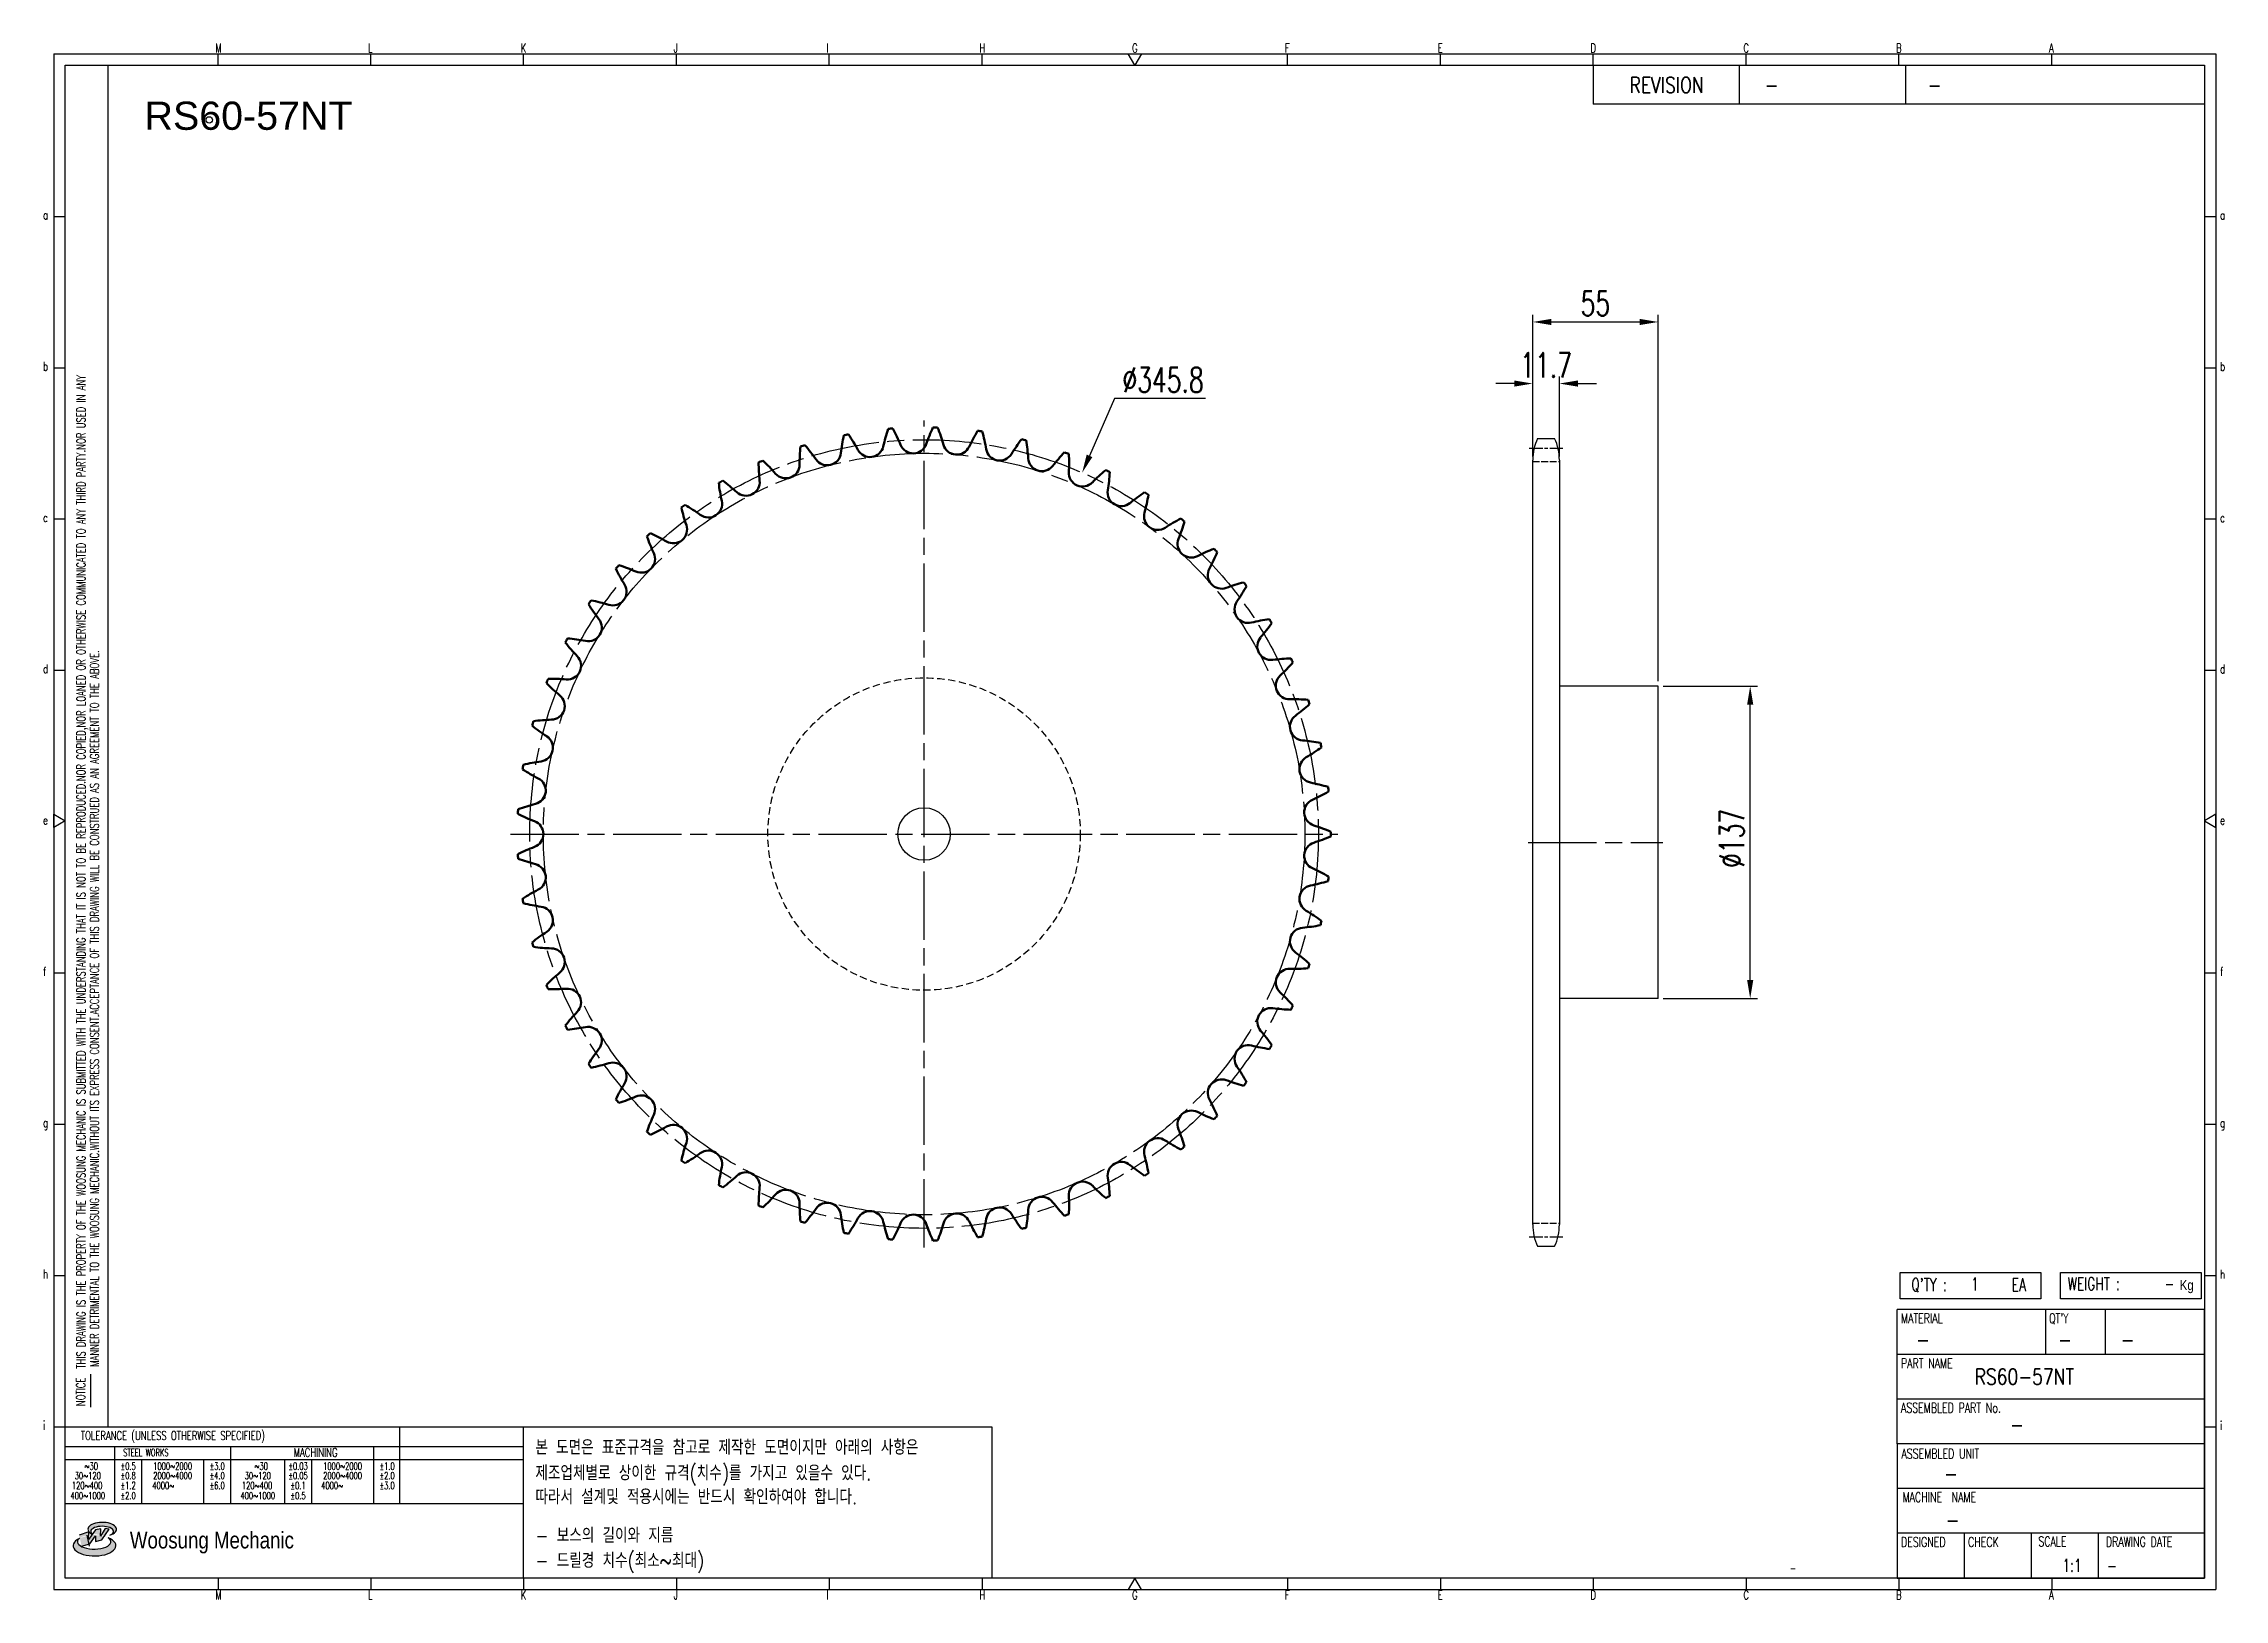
# Model space of a CAD drawing. Header units: millimetres. Extents: x 24038 to 24995, y 27 to 709.
import ezdxf
from ezdxf.enums import TextEntityAlignment as Align

# ---------------------------------------------------------------- set-up
doc = ezdxf.new("R2010")
doc.units = ezdxf.units.MM
for name, pattern in [('AM_ISO02W050', [7.5, 6, -1.5]), ('AM_ISO02W050x2', [3.75, 3, -0.75]), ('AM_ISO08W050', [18, 12, -1.5, 3, -1.5]), ('AM_ISO08W050x2', [9, 6, -0.75, 1.5, -0.75]), ('HIDDEN', [9.525, 6.35, -3.175])]:
    doc.linetypes.add(name, pattern=pattern)
for name, color, linetype, lineweight in [('AM_0N', 7, 'Continuous', 50), ('AM_3N', 6, 'AM_ISO02W050', 25), ('AM_7', 4, 'AM_ISO08W050', 25), ('AM_7N', 4, 'AM_ISO08W050', 25)]:
    doc.layers.add(name, color=color, linetype=linetype, lineweight=lineweight)
for name, color, linetype in [('HL', 2, 'HIDDEN'), ('S-DIM', 7, 'Continuous'), ('TITLE', 7, 'Continuous'), ('도면레이아웃', 7, 'Continuous')]:
    doc.layers.add(name, color=color, linetype=linetype)
doc.styles.add('HAN', font='ROMANS.shx', dxfattribs={"width": 0.7, "bigfont": 'whgtxt.shx'})
doc.styles.add('HKD_ST2', font='romans.shx', dxfattribs={"width": 0.7, "height": 4, "bigfont": '@extfont2.shx'})
doc.styles.add('HSG', font='SIMPLEX.shx', dxfattribs={"width": 0.7, "bigfont": 'HSG.shx'})
doc.styles.add('ROMANS', font='romans.shx', dxfattribs={"width": 0.7, "bigfont": 'whgtxt.shx'})
doc.styles.add('SLDTEXTSTYLE4', font='arial.ttf', dxfattribs={"width": 0.8})
doc.styles.get("Standard").update_dxf_attribs({"font": 'arial.ttf'})
doc.dimstyles.new('APP23', dxfattribs={"dimscale": 4.5, "dimtxt": 2.4, "dimasz": 1.8, "dimexe": 0.7, "dimexo": 0.5, "dimgap": 0.6, "dimtad": 1, "dimtoh": 1, "dimdec": 1, "dimrnd": 0.01, "dimzin": 9, "dimdsep": 46, "dimtxsty": 'HSG', "dimcen": 0, "dimclrd": 1, "dimclre": 1, "dimclrt": 256, "dimazin": 2, "dimtp": 1, "dimtm": 1, "dimtfac": 0.5, "dimtdec": 1, "dimtix": 1, "dimtofl": 0, "dimtmove": 0, "dimatfit": 3, "dimfxl": 0, "dimtvp": 1, "dimtolj": 2, "dimlwd": -1, "dimlwe": -1, "dimarcsym": 0})

# ---------------------------------------------------------------- blocks, each defined once
blk = doc.blocks.new('SUYWSHJH')
at = {"layer": '도면레이아웃'}
h = blk.add_hatch(color=10, dxfattribs=at)
h.paths.add_polyline_path([(1.544, 35.177), (1.554, 34.966), (1.779, 35.034), (2.054, 35.422), (1.908, 35.446), (1.728, 35.167), (1.741, 35.439), (1.547, 35.405), (1.292, 35.041), (1.295, 35.33), (0.943, 35.208), (1.03, 34.8), (1.336, 34.885)])
edge = h.paths.add_edge_path()
edge.add_ellipse((1.795, 35.421), major_axis=(-0.53, 0), ratio=0.487785, start_angle=122.36065, end_angle=403.39574)
edge.add_line((1.411, 35.244), (1.419, 35.261))
edge.add_ellipse((1.798, 35.344), major_axis=(-0.423, 0), ratio=0.444396, start_angle=131.58977, end_angle=386.19408, ccw=False)
edge = h.paths.add_edge_path()
edge.add_ellipse((1.512, 34.815), major_axis=(-0.793, 0), ratio=0.480113, start_angle=314.67633, end_angle=590.85213)
edge.add_ellipse((1.501, 34.958), major_axis=(-0.62, 0), ratio=0.43311, start_angle=331.7024, end_angle=574.42495, ccw=False)
for p, q in [((0, 90.118), (80.15, 90.118)), ((0, 90.118), (0, 33.191)), ((6.089, 89.693), (6.089, 90.118)), ((11.753, 89.693), (11.753, 90.118)), ((17.418, 89.693), (17.418, 90.118)), ((23.082, 89.693), (23.082, 90.118)), ((28.746, 89.693), (28.746, 90.118)), ((34.411, 89.693), (34.411, 90.118)), ((45.739, 89.693), (45.739, 90.118)), ((51.404, 89.693), (51.404, 90.118)), ((57.068, 89.693), (57.068, 90.118)), ((62.732, 89.693), (62.732, 90.118)), ((68.397, 89.693), (68.397, 90.118)), ((74.061, 89.693), (74.061, 90.118)), ((80.15, 90.118), (80.15, 33.191)), ((0, 84.085), (0.425, 84.085)), ((79.725, 84.085), (80.15, 84.085)), ((0, 78.478), (0.425, 78.478)), ((79.725, 78.478), (80.15, 78.478)), ((0, 72.87), (0.425, 72.87)), ((79.725, 72.87), (80.15, 72.87)), ((0, 67.262), (0.425, 67.262)), ((79.725, 67.262), (80.15, 67.262)), ((0, 56.047), (0.425, 56.047)), ((79.725, 56.047), (80.15, 56.047)), ((0, 50.439), (0.425, 50.439)), ((79.725, 50.439), (80.15, 50.439)), ((0, 44.832), (0.425, 44.832)), ((79.725, 44.832), (80.15, 44.832)), ((1.377, 39.947), (1.377, 41.174)), ((0, 39.224), (0.425, 39.224)), ((79.725, 39.224), (80.15, 39.224)), ((0, 33.191), (80.15, 33.191)), ((6.089, 33.616), (6.089, 33.191)), ((11.753, 33.616), (11.753, 33.191)), ((17.418, 33.616), (17.418, 33.191)), ((23.082, 33.616), (23.082, 33.191)), ((28.746, 33.616), (28.746, 33.191)), ((34.411, 33.616), (34.411, 33.191)), ((45.739, 33.616), (45.739, 33.191)), ((51.404, 33.616), (51.404, 33.191)), ((57.068, 33.616), (57.068, 33.191)), ((62.732, 33.616), (62.732, 33.191)), ((68.397, 33.616), (68.397, 33.191)), ((74.061, 33.616), (74.061, 33.191))]:
    blk.add_line(p, q)
at = {"color": 2}
for p, q in [((2.017, 39.224), (2.017, 89.693)), ((0.425, 39.224), (17.418, 39.224)), ((12.816, 39.224), (12.816, 36.382)), ((17.418, 33.616), (17.418, 39.224)), ((0.425, 38.487), (17.418, 38.487)), ((0.425, 38.012), (17.418, 38.012)), ((2.257, 38.487), (2.257, 36.382)), ((3.257, 38.012), (3.257, 36.382)), ((5.557, 38.012), (5.557, 36.382)), ((6.557, 38.5), (6.557, 36.382)), ((8.557, 38.012), (8.557, 36.382)), ((9.557, 38.026), (9.557, 36.382)), ((11.857, 38.487), (11.857, 36.382)), ((0.425, 36.382), (17.418, 36.382))]:
    blk.add_line(p, q, dxfattribs=at)
at = {"color": 6, "ltscale": 0.5}
for p, q in [((57.068, 89.693), (57.068, 88.246)), ((62.47, 89.693), (62.47, 88.246)), ((68.635, 89.693), (68.635, 88.246)), ((79.725, 88.246), (57.068, 88.246)), ((68.336, 38.59), (68.336, 43.563)), ((79.725, 43.563), (68.336, 43.563)), ((73.827, 43.563), (73.827, 41.905)), ((76.037, 43.563), (76.037, 41.905)), ((79.725, 38.59), (79.725, 43.563)), ((79.725, 41.905), (68.336, 41.905)), ((79.725, 40.248), (68.336, 40.248)), ((68.336, 38.59), (68.336, 33.616)), ((79.725, 38.59), (68.336, 38.59)), ((79.725, 33.616), (79.725, 38.59)), ((79.725, 36.932), (68.336, 36.932)), ((79.725, 35.274), (68.336, 35.274)), ((70.822, 33.616), (70.822, 35.274)), ((73.309, 33.616), (73.309, 35.274)), ((75.796, 33.616), (75.796, 35.274)), ((68.336, 33.616), (79.725, 33.616))]:
    blk.add_line(p, q, dxfattribs=at)
for points in [[(40.075, 89.693), (39.83, 90.118), (40.32, 90.118)], [(0.425, 89.693), (79.725, 89.693), (79.725, 33.616), (0.425, 33.616)], [(0.425, 61.679), (0, 61.433), (0, 61.924)], [(79.725, 61.679), (80.15, 61.433), (80.15, 61.924)], [(40.075, 33.616), (39.83, 33.191), (40.32, 33.191)]]:
    blk.add_lwpolyline(points, close=True)
at = {"layer": 'TITLE', "color": 20}
for p, q in [((68.449, 43.961), (68.449, 44.936)), ((68.449, 44.936), (73.654, 44.936)), ((73.654, 44.936), (73.654, 43.961)), ((74.39, 43.961), (74.39, 44.936)), ((74.39, 44.936), (79.595, 44.936)), ((79.595, 44.936), (79.595, 43.961)), ((73.654, 43.961), (68.449, 43.961)), ((79.595, 43.961), (74.39, 43.961))]:
    blk.add_line(p, q, dxfattribs=at)
at = {"layer": '도면레이아웃'}
for p, q in [((1.295, 35.33), (0.943, 35.208)), ((1.03, 34.8), (1.336, 34.885)), ((1.224, 35.208), (1.311, 34.8)), ((1.224, 35.208), (1.224, 35.208)), ((1.547, 35.405), (1.292, 35.041)), ((1.292, 35.041), (1.295, 35.33)), ((1.336, 34.885), (1.544, 35.177)), ((1.419, 35.261), (1.411, 35.244)), ((1.544, 35.177), (1.554, 34.966)), ((1.741, 35.439), (1.547, 35.405)), ((1.554, 34.966), (1.779, 35.034)), ((1.908, 35.446), (1.728, 35.167)), ((1.728, 35.167), (1.741, 35.439)), ((1.779, 35.034), (2.054, 35.422)), ((2.054, 35.422), (1.908, 35.446))]:
    blk.add_line(p, q, dxfattribs=at)
for centre, major_axis, ratio, start_param, end_param in [((1.795, 35.421), (-0.53, 0), 0.487785, 2.135596, 7.040584), ((1.512, 34.815), (-0.793, 0), 0.480113, 5.492138, 10.312315), ((1.501, 34.958), (-0.62, 0), 0.43311, 5.789299, 10.025607), ((1.798, 35.344), (-0.423, 0), 0.444396, 2.296675, 6.740358)]:
    blk.add_ellipse(centre, major_axis=major_axis, ratio=ratio, start_param=start_param, end_param=end_param, dxfattribs=at)
at = {"color": 4, "style": 'HKD_ST2', "width": 0.7}
for s, p in [('M', (5.988, 90.164)), ('L', (11.652, 90.164)), ('K', (17.316, 90.164)), ('J', (22.981, 90.164)), ('I', (28.645, 90.164)), ('H', (34.309, 90.164)), ('G', (39.974, 90.164)), ('F', (45.638, 90.164)), ('E', (51.302, 90.164)), ('D', (56.967, 90.164)), ('C', (62.631, 90.164)), ('B', (68.295, 90.164)), ('A', (73.96, 90.164)), ('a', (-0.395, 83.976)), ('a', (80.305, 83.97)), ('b', (-0.395, 78.368)), ('b', (80.305, 78.362)), ('c', (-0.395, 72.76)), ('c', (80.305, 72.754)), ('d', (-0.395, 67.153)), ('d', (80.305, 67.147)), ('e', (-0.395, 61.545)), ('e', (80.305, 61.539)), ('f', (-0.395, 55.937)), ('f', (80.305, 55.931)), ('g', (-0.395, 50.33)), ('g', (80.305, 50.324)), ('h', (-0.395, 44.722)), ('h', (80.305, 44.716)), ('i', (-0.395, 39.114)), ('i', (80.305, 39.108)), ('M', (5.988, 32.824)), ('L', (11.652, 32.824)), ('K', (17.316, 32.824)), ('J', (22.981, 32.824)), ('I', (28.645, 32.824)), ('H', (34.309, 32.824)), ('G', (39.974, 32.824)), ('F', (45.638, 32.824)), ('E', (51.302, 32.824)), ('D', (56.967, 32.824)), ('C', (62.631, 32.824)), ('B', (68.295, 32.824)), ('A', (73.96, 32.824))]:
    blk.add_text(s, height=0.326, dxfattribs=at).set_placement(p)
for s, height, style, width, p in [('REVISION', 0.5806, 'HAN', 0.8, (58.415, 88.664)), ('-', 0.581, 'HAN', 0.8, (63.426, 88.664)), ('-', 0.581, 'HAN', 0.8, (69.468, 88.664)), ("Q'TY : ", 0.4746, 'HKD_ST2', 0.7, (68.857, 44.253)), ('1', 0.475, 'HKD_ST2', 0.7, (71.071, 44.275)), ('EA', 0.4746, 'HKD_ST2', 0.7, (72.578, 44.253)), ('WEIGHT : ', 0.4746, 'HKD_ST2', 0.7, (74.65, 44.286)), ('-', 0.581, 'HAN', 0.8, (69.029, 42.157)), ('-', 0.581, 'HAN', 0.8, (74.289, 42.157)), ('-', 0.581, 'HAN', 0.8, (76.623, 42.157)), ('-', 0.581, 'HAN', 0.8, (72.515, 39.013)), ('-', 0.581, 'HAN', 0.8, (70.067, 37.189)), ('-', 0.581, 'HAN', 0.8, (70.126, 35.48)), ('1:1', 0.4746, 'HKD_ST2', 0.7, (74.458, 33.848)), ('-', 0.475, 'HKD_ST2', 0.7, (76.112, 33.837))]:
    blk.add_text(s, height=height, dxfattribs=dict(style=style, width=width)).set_placement(p)
at = {"color": 6, "style": 'HKD_ST2', "width": 0.7}
for s, p in [(' THIS DRAWING IS THE PROPERTY OF THE WOOSUNG MECHANIC IS SUBMITTED WITH THE UNDERSTANDING THAT IT IS NOT TO BE REPRODUCED.NOR COPIED,NOR LOANED OR OTHERWISE COMMUNICATED TO ANY THIRD PARTY.NOR USED IN ANY', (1.173, 41.217)), ('MANNER DETRIMENTAL TO THE WOOSUNG MECHANIC.WITHOUT ITS EXPRESS CONSENT.ACCEPTANCE OF THIS DRAWING WILL BE CONSTRUED AS AN AGREEMENT TO THE ABOVE.', (1.672, 41.447))]:
    blk.add_text(s, height=0.326266, rotation=90, dxfattribs=at).set_placement(p)
at = {"style": 'HKD_ST2', "width": 0.7}
blk.add_text('-', height=0.475, dxfattribs=at).set_placement((78.613, 44.286), align=Align.RIGHT)
at = {"color": 4, "style": 'HKD_ST2', "width": 0.7}
for s, height, p in [('MATERIAL', 0.3651, (68.474, 43.425)), ("QT'Y", 0.3651, (73.965, 43.425)), ('PART NAME', 0.3651, (68.474, 41.756)), ('ASSEMBLED PART No.', 0.36511, (68.474, 40.109)), ('ASSEMBLED UNIT', 0.36511, (68.49, 38.408)), ('MACHINE  NAME', 0.36511, (68.532, 36.794)), ('DESIGNED', 0.3651, (68.474, 35.136)), ('CHECK', 0.3651, (70.961, 35.136)), ('SCALE', 0.3651, (73.566, 35.153)), ('DRAWING DATE', 0.36511, (76.071, 35.141))]:
    blk.add_text(s, height=height, dxfattribs=at).set_placement(p, align=Align.TOP_LEFT)
at = {"style": 'HKD_ST2', "width": 0.7}
blk.add_text('NOTICE', height=0.3263, rotation=90, dxfattribs=at).set_placement((1.163, 39.988))
for s, height, style, width, p in [('TOLERANCE (UNLESS OTHERWISE SPECIFIED)', 0.32627, 'HKD_ST2', 0.7, (4.417, 38.896)), ('-', 0.326, 'ROMANS', 0.65, (64.469, 33.975))]:
    blk.add_text(s, height=height, dxfattribs=dict(style=style, width=width)).set_placement(p, align=Align.MIDDLE_CENTER)
at = {"color": 4, "style": 'HKD_ST2', "width": 0.7}
for s, height, p in [('STEEL WORKS', 0.26101, (3.416, 38.268)), ('MACHINING', 0.3263, (9.707, 38.27)), ('%%P0.5', 0.261, (2.757, 37.762)), ('%%P0.8', 0.261, (2.757, 37.411)), ('%%P3.0', 0.261, (6.057, 37.762)), ('%%P4.0', 0.261, (6.057, 37.411)), ('%%P0.03', 0.261, (9.057, 37.762)), ('%%P0.05', 0.261, (9.057, 37.411)), ('%%P1.0', 0.261, (12.357, 37.762)), ('%%P2.0', 0.261, (12.357, 37.411)), ('%%P1.2', 0.261, (2.757, 37.045)), ('%%P2.0', 0.261, (2.757, 36.67)), ('%%P6.0', 0.261, (6.057, 37.045)), ('%%P0.1', 0.261, (9.057, 37.045)), ('%%P0.5', 0.261, (9.057, 36.67)), ('%%P3.0', 0.261, (12.357, 37.045))]:
    blk.add_text(s, height=height, dxfattribs=at).set_placement(p, align=Align.MIDDLE)
for s, height, p in [('30%%126120', 0.261, (1.263, 37.411)), ('%%12630', 0.261, (1.389, 37.762)), ('2000%%1264000', 0.26101, (4.407, 37.411)), ('1000%%1262000', 0.26101, (4.407, 37.762)), ('30%%126120', 0.261, (7.563, 37.411)), ('%%12630', 0.261, (7.689, 37.762)), ('2000%%1264000', 0.26101, (10.707, 37.411)), ('1000%%1262000', 0.26101, (10.707, 37.762)), ('400%%1261000', 0.26101, (1.263, 36.67)), ('120%%126400', 0.26101, (1.237, 37.045)), ('4000%%126', 0.261, (4.061, 37.045)), ('400%%1261000', 0.26101, (7.563, 36.67)), ('120%%126400', 0.26101, (7.537, 37.045)), ('4000%%126', 0.261, (10.321, 37.045))]:
    blk.add_text(s, height=height, dxfattribs=at).set_placement(p, align=Align.MIDDLE_CENTER)
at = {"color": 1, "style": 'SLDTEXTSTYLE4', "width": 0.8}
blk.add_text('Woosung Mechanic', height=0.61957, dxfattribs=at).set_placement((2.822, 34.711))
at = {"layer": 'TITLE', "width": 0.8}
blk.add_text('Kg', height=0.3789, dxfattribs=at).set_placement((78.807, 44.286))
blk = doc.blocks.new('*D2')
at = {"layer": 'Defpoints', "color": 0, "transparency": 16777216}
for p in [(24703.1, 560.44), (24691.4, 526.2), (24703.1, 526.2)]:
    blk.add_point(p, dxfattribs=at)
at = {"layer": 'S-DIM', "color": 1, "transparency": 16777216}
for p, q in [((24683.3, 560.44), (24675.2, 560.44)), ((24691.4, 528.45), (24691.4, 563.59)), ((24703.1, 528.45), (24703.1, 563.59)), ((24711.2, 560.44), (24719.3, 560.44))]:
    blk.add_line(p, q, dxfattribs=at)
for points in [[(24683.3, 561.79), (24683.3, 559.09), (24691.4, 560.44)], [(24711.2, 561.79), (24711.2, 559.09), (24703.1, 560.44)]]:
    blk.add_solid(points, dxfattribs=at)
at = {"layer": 'S-DIM', "transparency": 16777216, "insert": (24697.25, 568.54), "char_height": 10.8, "attachment_point": 5, "style": 'HSG'}
blk.add_mtext('\\A2;11.7', dxfattribs=at)
blk = doc.blocks.new('*D3')
at = {"layer": 'Defpoints', "color": 0, "transparency": 16777216}
for p in [(24746.4, 587.44), (24691.4, 526.2), (24746.4, 427.75)]:
    blk.add_point(p, dxfattribs=at)
at = {"layer": 'S-DIM', "color": 1, "transparency": 16777216}
for p, q in [((24691.4, 528.45), (24691.4, 590.59)), ((24699.5, 587.44), (24738.3, 587.44)), ((24746.4, 430), (24746.4, 590.59))]:
    blk.add_line(p, q, dxfattribs=at)
for points in [[(24699.5, 588.79), (24699.5, 586.09), (24691.4, 587.44)], [(24738.3, 588.79), (24738.3, 586.09), (24746.4, 587.44)]]:
    blk.add_solid(points, dxfattribs=at)
at = {"layer": 'S-DIM', "transparency": 16777216, "insert": (24718.9, 595.54), "char_height": 10.8, "attachment_point": 5, "style": 'HSG'}
blk.add_mtext('\\A2;55', dxfattribs=at)
blk = doc.blocks.new('*D4')
at = {"layer": 'Defpoints', "color": 0, "transparency": 16777216}
for p in [(24746.4, 427.75), (24786.76, 427.75), (24746.4, 290.75)]:
    blk.add_point(p, dxfattribs=at)
at = {"layer": 'S-DIM', "color": 1, "transparency": 16777216}
for p, q in [((24748.65, 427.75), (24789.91, 427.75)), ((24786.76, 298.85), (24786.76, 419.65)), ((24748.65, 290.75), (24789.91, 290.75))]:
    blk.add_line(p, q, dxfattribs=at)
for points in [[(24785.41, 419.65), (24788.11, 419.65), (24786.76, 427.75)], [(24785.41, 298.85), (24788.11, 298.85), (24786.76, 290.75)]]:
    blk.add_solid(points, dxfattribs=at)
at = {"layer": 'S-DIM', "transparency": 16777216, "insert": (24778.66, 361.01), "char_height": 10.8, "attachment_point": 5, "rotation": 90, "style": 'HSG'}
blk.add_mtext('\\A2;%%c137', dxfattribs=at)

msp = doc.modelspace()

# ---------------------------------------------------------------- linework, layer by layer
for p, q in [((24693.48, 536.36), (24701.02, 536.36)), ((24691.4, 191.64), (24691.4, 526.86)), ((24703.1, 526.86), (24703.1, 191.64)), ((24746.4, 427.75), (24703.1, 427.75)), ((24746.4, 290.75), (24746.4, 427.75)), ((24746.4, 290.75), (24703.1, 290.75)), ((24693.48, 182.14), (24701.02, 182.14))]:
    msp.add_line(p, q)
at = {"color": 4}
msp.add_lwpolyline([(24248.9, 103.02), (24454.27, 103.02), (24454.27, 36.68), (24248.9, 36.68)], close=True, dxfattribs=at)
for centre, radius in [((24111.05, 676.01), 1.43), ((24424.51, 362.91), 11.5)]:
    msp.add_circle(centre, radius)
for centre, start, end in [((24714.1, 526.86), 155.25994, 180), ((24680.4, 526.86), 0, 24.74006), ((24714.1, 191.64), 180, 204.74006), ((24680.4, 191.64), 335.25994, 0)]:
    msp.add_arc(centre, 22.7, start, end)
at = {"layer": 'AM_0N'}
for centre, radius, start, end in [((24471.8, 520.23), 84.32, 168.00257, 173.42105), ((24424.51, 362.91), 178.36, 100.72324, 101.38202), ((24321.51, 490.87), 84.32, 28.68421, 34.10269), ((24488.82, 514.07), 84.32, 161.68679, 167.10526), ((24424.51, 362.91), 178.36, 94.40745, 95.06623), ((24336.21, 501.43), 84.32, 22.36842, 27.7869), ((24505.06, 506.08), 84.32, 155.371, 160.78947), ((24424.51, 362.91), 178.36, 88.09166, 88.75044), ((24351.98, 510.3), 84.32, 16.05263, 21.47111), ((24520.32, 496.35), 84.32, 149.05521, 154.47368), ((24424.51, 362.91), 178.36, 81.77587, 82.43465), ((24368.64, 517.39), 84.32, 9.73684, 15.15532), ((24534.42, 485), 84.32, 142.73942, 148.15789), ((24424.51, 362.91), 178.36, 75.46008, 76.11886), ((24385.97, 522.6), 84.32, 3.42105, 8.83953), ((24424.51, 362.91), 178.36, 113.35482, 114.0136), ((24296.02, 465.25), 84.32, 41.31579, 46.73427), ((24454.2, 524.48), 84.32, 174.31836, 179.73684), ((24424.51, 362.91), 178.36, 107.03903, 107.69781), ((24308.05, 478.76), 84.32, 35, 40.41848), ((24382.05, 530.58), 6.01, 215, 353.42105), ((24400.76, 534.23), 6.01, 208.68421, 347.10526), ((24419.75, 535.81), 6.01, 202.36842, 340.78947), ((24438.8, 535.28), 6.01, 196.05263, 334.47368), ((24457.67, 532.66), 6.01, 189.73684, 328.15789), ((24476.15, 527.99), 6.01, 183.42105, 321.84211), ((24547.18, 472.17), 84.32, 136.42363, 141.84211), ((24424.51, 362.91), 178.36, 69.1443, 69.80307), ((24403.77, 525.87), 84.32, 357.10526, 2.52374), ((24424.51, 362.91), 178.36, 119.67061, 120.32939), ((24418.15, 527.06), 84.32, 186.94994, 192.36842), ((24285.54, 450.49), 84.32, 47.63158, 53.05006), ((24346.41, 517.24), 6.01, 227.63158, 6.05263), ((24436.25, 526.76), 84.32, 180.63415, 186.05263), ((24363.87, 524.89), 6.01, 221.31579, 359.73684), ((24493.99, 521.3), 6.01, 177.10526, 315.52632), ((24558.46, 458.02), 84.32, 130.10784, 135.52632), ((24424.51, 362.91), 178.36, 62.82851, 63.48728), ((24421.82, 527.16), 84.32, 350.78947, 356.20795), ((24424.51, 362.91), 178.36, 125.9864, 126.64518), ((24276.74, 434.67), 84.32, 53.94737, 59.36585), ((24329.91, 507.71), 6.01, 233.94737, 12.36842), ((24511, 512.7), 6.01, 170.78947, 309.21053), ((24568.11, 442.7), 84.32, 123.79205, 129.21053), ((24439.91, 526.46), 84.32, 344.47368, 349.89216), ((24424.51, 362.91), 178.36, 56.51272, 57.17149), ((24314.56, 496.42), 6.01, 240.26316, 18.68421), ((24400.13, 525.36), 84.32, 193.26573, 198.68421), ((24526.95, 502.28), 6.01, 164.47368, 302.89474), ((24576.01, 426.42), 84.32, 117.47626, 122.89474), ((24457.81, 523.77), 84.32, 338.15789, 343.57637), ((24424.51, 362.91), 178.36, 50.19693, 50.8557), ((24424.51, 362.91), 178.36, 132.30219, 132.96097), ((24382.41, 521.69), 84.32, 199.58152, 205), ((24269.75, 417.98), 84.32, 60.26316, 65.68164), ((24541.66, 490.16), 6.01, 158.15789, 296.57895), ((24582.08, 409.37), 84.32, 111.16047, 116.57895), ((24424.51, 362.91), 178.36, 43.88114, 44.53992), ((24424.51, 362.91), 178.36, 138.61798, 139.27676), ((24365.2, 516.1), 84.32, 205.89731, 211.31579), ((24264.63, 400.62), 84.32, 66.57895, 71.99743), ((24300.54, 483.52), 6.01, 246.57895, 25), ((24554.95, 476.5), 6.01, 151.84211, 290.26316), ((24475.3, 519.13), 84.32, 331.84211, 337.26058), ((24288.02, 469.14), 6.01, 252.89474, 31.31579), ((24586.24, 391.76), 84.32, 104.84468, 110.26316), ((24492.18, 512.6), 84.32, 325.52632, 330.94479), ((24424.51, 362.91), 178.36, 37.56535, 38.22413), ((24424.51, 362.91), 178.36, 144.93377, 145.59255), ((24348.7, 508.64), 84.32, 212.2131, 217.63158), ((24261.45, 382.8), 84.32, 72.89474, 78.31321), ((24566.65, 461.46), 6.01, 145.52632, 283.94737), ((24277.16, 453.48), 6.01, 259.21053, 37.63158), ((24588.43, 373.79), 84.32, 98.52889, 103.94737), ((24508.24, 504.25), 84.32, 319.21053, 324.629), ((24424.51, 362.91), 178.36, 31.24956, 31.90834), ((24424.51, 362.91), 178.36, 151.24956, 151.90834), ((24333.13, 499.42), 84.32, 218.52889, 223.94737), ((24268.09, 436.72), 6.01, 265.52632, 43.94737), ((24260.25, 364.74), 84.32, 79.21053, 84.629), ((24576.63, 445.23), 6.01, 139.21053, 277.63158), ((24588.63, 355.69), 84.32, 92.2131, 97.63158), ((24424.51, 362.91), 178.36, 24.93377, 25.59255), ((24424.51, 362.91), 178.36, 157.56535, 158.22413), ((24261.05, 346.66), 84.32, 85.52632, 90.94479), ((24584.77, 428), 6.01, 132.89474, 271.31579), ((24523.28, 494.18), 84.32, 312.89474, 318.31321), ((24318.67, 488.54), 84.32, 224.84468, 230.26316), ((24260.92, 419.07), 6.01, 271.84211, 50.26316), ((24586.84, 337.68), 84.32, 85.89731, 91.31579), ((24424.51, 362.91), 178.36, 18.61798, 19.27676), ((24424.51, 362.91), 178.36, 163.88114, 164.53992), ((24263.82, 328.78), 84.32, 91.84211, 97.26058), ((24590.95, 409.97), 6.01, 126.57895, 265), ((24537.12, 482.52), 84.32, 306.57895, 311.99743), ((24305.49, 476.13), 84.32, 231.16047, 236.57895), ((24255.74, 400.73), 6.01, 278.15789, 56.57895), ((24583.08, 319.98), 84.32, 79.58152, 85), ((24424.51, 362.91), 178.36, 12.30219, 12.96097), ((24424.51, 362.91), 178.36, 170.19693, 170.8557), ((24268.55, 311.31), 84.32, 98.15789, 103.57637), ((24595.12, 391.38), 6.01, 120.26316, 258.68421), ((24549.59, 469.4), 84.32, 300.26316, 305.68164), ((24293.76, 462.35), 84.32, 237.47626, 242.89474), ((24252.6, 381.93), 6.01, 284.47368, 62.89474), ((24577.39, 302.8), 84.32, 73.26573, 78.68421), ((24424.51, 362.91), 178.36, 5.9864, 6.64518), ((24424.51, 362.91), 178.36, 176.51272, 177.17149), ((24275.18, 294.46), 84.32, 104.47368, 109.89216), ((24597.22, 372.44), 6.01, 113.94737, 252.36842), ((24560.55, 455), 84.32, 293.94737, 299.36585), ((24283.61, 447.36), 84.32, 243.79205, 249.21053), ((24251.55, 362.91), 6.01, 290.78947, 69.21053), ((24569.85, 286.34), 84.32, 66.94994, 72.36842), ((24424.51, 362.91), 178.36, 359.67061, 0.32939), ((24283.61, 278.45), 84.32, 110.78947, 116.20795), ((24424.51, 362.91), 178.36, 182.82851, 183.48728), ((24597.22, 353.38), 6.01, 107.63158, 246.05263), ((24569.85, 439.47), 84.32, 287.63158, 293.05006), ((24275.18, 431.35), 84.32, 250.10784, 255.52632), ((24252.6, 343.88), 6.01, 297.10526, 75.52632), ((24560.55, 270.82), 84.32, 60.63415, 66.05263), ((24424.51, 362.91), 178.36, 353.35482, 354.0136), ((24293.76, 263.46), 84.32, 117.10526, 122.52374), ((24595.12, 334.44), 6.01, 101.31579, 239.73684), ((24577.39, 423.02), 84.32, 281.31579, 286.73427), ((24424.51, 362.91), 178.36, 189.1443, 189.80307), ((24268.55, 414.51), 84.32, 256.42363, 261.84211), ((24255.74, 325.08), 6.01, 303.42105, 81.84211), ((24549.59, 256.41), 84.32, 54.31836, 59.73684), ((24305.49, 249.68), 84.32, 123.42105, 128.83953), ((24590.95, 315.84), 6.01, 95, 233.42105), ((24583.08, 405.84), 84.32, 275, 280.41848), ((24424.51, 362.91), 178.36, 347.03903, 347.69781), ((24424.51, 362.91), 178.36, 195.46008, 196.11886), ((24263.82, 397.04), 84.32, 262.73942, 268.15789), ((24260.92, 306.75), 6.01, 309.73684, 88.15789), ((24537.12, 243.3), 84.32, 48.00257, 53.42105), ((24318.67, 237.28), 84.32, 129.73684, 135.15532), ((24424.51, 362.91), 178.36, 201.77587, 202.43465), ((24584.77, 297.82), 6.01, 88.68421, 227.10526), ((24586.84, 388.13), 84.32, 268.68421, 274.10269), ((24424.51, 362.91), 178.36, 340.72324, 341.38202), ((24261.05, 379.15), 84.32, 269.05521, 274.47368), ((24268.09, 289.09), 6.01, 316.05263, 94.47368), ((24523.28, 231.64), 84.32, 41.68679, 47.10526), ((24424.51, 362.91), 178.36, 334.40745, 335.06623), ((24333.13, 226.4), 84.32, 136.05263, 141.47111), ((24424.51, 362.91), 178.36, 208.09166, 208.75044), ((24260.25, 361.07), 84.32, 275.371, 280.78947), ((24277.16, 272.33), 6.01, 322.36842, 100.78947), ((24576.63, 280.58), 6.01, 82.36842, 220.78947), ((24588.63, 370.12), 84.32, 262.36842, 267.7869), ((24348.7, 217.17), 84.32, 142.36842, 147.7869), ((24566.65, 264.35), 6.01, 76.05263, 214.47368), ((24588.43, 352.02), 84.32, 256.05263, 261.47111), ((24508.24, 221.57), 84.32, 35.371, 40.78947), ((24424.51, 362.91), 178.36, 328.09166, 328.75044), ((24424.51, 362.91), 178.36, 214.40745, 215.06623), ((24261.45, 343.01), 84.32, 281.68679, 287.10526), ((24288.02, 256.67), 6.01, 328.68421, 107.10526), ((24492.18, 213.22), 84.32, 29.05521, 34.47368), ((24365.2, 209.72), 84.32, 148.68421, 154.10269), ((24554.95, 249.31), 6.01, 69.73684, 208.15789), ((24586.24, 334.06), 84.32, 249.73684, 255.15532), ((24424.51, 362.91), 178.36, 321.77587, 322.43465), ((24424.51, 362.91), 178.36, 220.72324, 221.38202), ((24264.63, 325.19), 84.32, 288.00257, 293.42105), ((24300.54, 242.3), 6.01, 335, 113.42105), ((24382.41, 204.12), 84.32, 155, 160.41848), ((24541.66, 235.65), 6.01, 63.42105, 201.84211), ((24582.08, 316.44), 84.32, 243.42105, 248.83953), ((24475.3, 206.68), 84.32, 22.73942, 28.15789), ((24424.51, 362.91), 178.36, 315.46008, 316.11886), ((24424.51, 362.91), 178.36, 227.03903, 227.69781), ((24269.75, 307.83), 84.32, 294.31836, 299.73684), ((24314.56, 229.39), 6.01, 341.31579, 119.73684), ((24526.95, 223.54), 6.01, 57.10526, 195.52632), ((24457.81, 202.04), 84.32, 16.42363, 21.84211), ((24400.13, 200.45), 84.32, 161.31579, 166.73427), ((24276.74, 291.14), 84.32, 300.63415, 306.05263), ((24329.91, 218.11), 6.01, 347.63158, 126.05263), ((24439.91, 199.36), 84.32, 10.10784, 15.52632), ((24576.01, 299.39), 84.32, 237.10526, 242.52374), ((24424.51, 362.91), 178.36, 309.1443, 309.80307), ((24424.51, 362.91), 178.36, 233.35482, 234.0136), ((24418.15, 198.76), 84.32, 167.63158, 173.05006), ((24285.54, 275.32), 84.32, 306.94994, 312.36842), ((24346.41, 208.58), 6.01, 353.94737, 132.36842), ((24493.99, 204.51), 6.01, 44.47368, 182.89474), ((24511, 213.11), 6.01, 50.78947, 189.21053), ((24421.82, 198.66), 84.32, 3.79205, 9.21053), ((24568.11, 283.11), 84.32, 230.78947, 236.20795), ((24424.51, 362.91), 178.36, 302.82851, 303.48728), ((24424.51, 362.91), 178.36, 239.67061, 240.32939), ((24436.25, 199.05), 84.32, 173.94737, 179.36585), ((24296.02, 260.56), 84.32, 313.26573, 318.68421), ((24363.87, 200.92), 6.01, 0.26316, 138.68421), ((24454.2, 201.34), 84.32, 180.26316, 185.68164), ((24382.05, 195.23), 6.01, 6.57895, 145), ((24476.15, 197.83), 6.01, 38.15789, 176.57895), ((24547.18, 253.64), 84.32, 218.15789, 223.57637), ((24403.77, 199.95), 84.32, 357.47626, 2.89474), ((24558.46, 267.8), 84.32, 224.47368, 229.89216), ((24424.51, 362.91), 178.36, 296.51272, 297.17149), ((24424.51, 362.91), 178.36, 245.9864, 246.64518), ((24424.51, 362.91), 178.36, 252.30219, 252.96097), ((24308.05, 247.05), 84.32, 319.58152, 325), ((24471.8, 205.58), 84.32, 186.57895, 191.99743), ((24321.51, 234.94), 84.32, 325.89731, 331.31579), ((24400.76, 191.58), 6.01, 12.89474, 151.31579), ((24488.82, 211.74), 84.32, 192.89474, 198.31321), ((24336.21, 224.39), 84.32, 332.2131, 337.63158), ((24419.75, 190.01), 6.01, 19.21053, 157.63158), ((24505.06, 219.73), 84.32, 199.21053, 204.629), ((24351.98, 215.51), 84.32, 338.52889, 343.94737), ((24438.8, 190.53), 6.01, 25.52632, 163.94737), ((24520.32, 229.46), 84.32, 205.52632, 210.94479), ((24368.64, 208.43), 84.32, 344.84468, 350.26316), ((24457.67, 193.15), 6.01, 31.84211, 170.26316), ((24534.42, 240.81), 84.32, 211.84211, 217.26058), ((24385.97, 203.22), 84.32, 351.16047, 356.57895), ((24424.51, 362.91), 178.36, 290.19693, 290.8557), ((24424.51, 362.91), 178.36, 258.61798, 259.27676), ((24424.51, 362.91), 178.36, 264.93377, 265.59255), ((24424.51, 362.91), 178.36, 271.24956, 271.90834), ((24424.51, 362.91), 178.36, 277.56535, 278.22413), ((24424.51, 362.91), 178.36, 283.88114, 284.53992)]:
    msp.add_arc(centre, radius, start, end, dxfattribs=at)
at = {"layer": 'AM_3N', "linetype": 'AM_ISO02W050x2'}
for p, q in [((24691.4, 526.2), (24703.1, 526.2)), ((24691.4, 192.3), (24703.1, 192.3))]:
    msp.add_line(p, q, dxfattribs=at)
at = {"layer": 'AM_7', "linetype": 'AM_ISO08W050x2', "ltscale": 5}
for p, q in [((24424.51, 181.55), (24424.51, 544.27)), ((24243.16, 362.91), (24605.87, 362.91)), ((24689.4, 359.25), (24748.4, 359.25))]:
    msp.add_line(p, q, dxfattribs=at)
for radius in [172.91, 166.95]:
    msp.add_circle((24424.51, 362.91), radius, dxfattribs=at)
at = {"layer": 'AM_7N', "linetype": 'AM_ISO08W050x2'}
for p, q in [((24689.84, 532.16), (24704.66, 532.16)), ((24689.84, 186.34), (24704.66, 186.34))]:
    msp.add_line(p, q, dxfattribs=at)
at = {"layer": 'HL', "ltscale": 0.5}
msp.add_circle((24424.51, 362.91), 68.5, dxfattribs=at)
at = {"layer": 'S-DIM', "color": 1}
for p, q in [((24508.07, 553.92), (24497.06, 528.74)), ((24547.85, 553.92), (24508.07, 553.92))]:
    msp.add_line(p, q, dxfattribs=at)
msp.add_solid([(24495.82, 529.28), (24498.29, 528.2), (24493.81, 521.32)], dxfattribs=at)

# ---------------------------------------------------------------- block references
at = {"xscale": 11.82992698220907, "yscale": 11.82992698220907, "zscale": 11.82992698220907}
msp.add_blockref('SUYWSHJH', (24042.85, -361), dxfattribs=at)

# ---------------------------------------------------------------- texts
at = {"color": 2}
msp.add_text('RS60-57NT', height=12.361, dxfattribs=at).set_placement((24082.68, 671.7))
at = {"style": 'HAN', "width": 0.8}
msp.add_text('RS60-57NT', height=6.869, dxfattribs=at).set_placement((24885.22, 121.5))
at = {"color": 4, "style": 'HAN', "width": 0.8}
for s, p in [('본 도면은 표준규격을 참고로 제작한 도면이지만 아래의 사항은', (24254.05, 90.74)), ('제조업체별로 상이한 규격(치수)를 가지고 있을수 있다.', (24254.05, 79.48)), ('따라서 설계및 적용시에는 반드시 확인하여야 합니다.', (24254.05, 69.02)), ('- 보스의 길이와 지름', (24254.05, 52.16)), ('- 드릴경 치수(최소~최대)', (24254.05, 41.1))]:
    msp.add_text(s, height=6.4989, dxfattribs=at).set_placement(p)
at = {"layer": 'S-DIM', "insert": (24529.31, 562.02), "char_height": 10.8, "attachment_point": 5, "style": 'HSG'}
msp.add_mtext('\\A2;∅345.8', dxfattribs=at)

# ---------------------------------------------------------------- dimensions: what is measured, and where the dimension line sits
at = {"layer": 'S-DIM'}
dim = msp.add_linear_dim(base=(24746.4, 587.44), p1=(24691.4, 526.2), p2=(24746.4, 427.75), dimstyle='APP23', dxfattribs=at)
dim.commit()
dim.dimension.update_dxf_attribs({"geometry": '*D3', "text_midpoint": (24718.9, 595.54)})
dim = msp.add_linear_dim(base=(24703.1, 560.44), p1=(24691.4, 526.2), p2=(24703.1, 526.2), dimstyle='APP23', dxfattribs=at)
dim.commit()
dim.dimension.update_dxf_attribs({"geometry": '*D2', "text_midpoint": (24697.25, 560.44), "dimtype": 128})
dim = msp.add_linear_dim(base=(24786.76, 427.75), p1=(24746.4, 290.75), p2=(24746.4, 427.75), angle=90, text='%%c<>', dimstyle='APP23', dxfattribs=at)
dim.commit()
dim.dimension.update_dxf_attribs({"geometry": '*D4', "text_midpoint": (24786.76, 361.01), "dimtype": 128})

doc.saveas('drawing.dxf')
